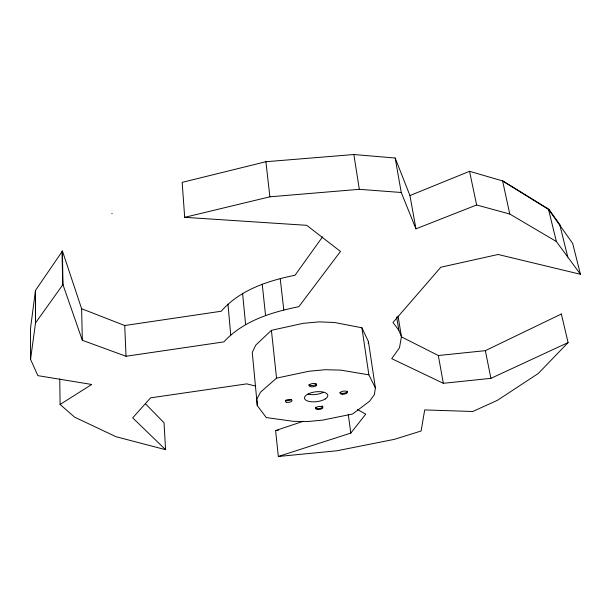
<?xml version="1.0" encoding="UTF-8"?>
<svg xmlns="http://www.w3.org/2000/svg" width="611" height="611" viewBox="0 0 611 611"><rect width="100%" height="100%" fill="white"/><g stroke="black" fill="none" stroke-linecap="round" stroke-linejoin="round"><path stroke-width="0.92" d="M145.41 403.734L164.031 422.759L165.566 449.673L116.037 436.728L74.603 417.145L60.092 404.459L91.719 384.472L37.874 375.643L30.55 359.314L30.55 328.107L35.476 290.416L62.444 251.037L81.614 308.731L82.34 340.296L126.019 356.259L223.87 341.893C243.178 320.844 271.62 312.16 298.825 306.691L340.48 251.442L306.73 225.322L184.69 217.325L182.162 182.368L265.9 161.724L353.861 154.522L395.172 158.02L409.943 195.558L415.946 228.85L476.641 204.983L509.765 214.033L556.369 241.513L580.45 274.286L498.095 254.482L440.821 267.228L392.98 322.478L398.83 330.261L401.442 336.63L399.495 347.751L391.727 358.665L443.326 383.303L490.916 378.339L568.093 342.58L561.333 313.917M368.234 343.435L368.448 341.671L361.895 327.771L334.393 322.478L319.156 321.875L303.224 323.326L271.406 330.322L255.795 345.108L252.267 352.379L257.3 405.658L266.281 417.565L293.417 421.346L307.776 421.537L322.631 420.116L352.646 413.983L369.602 401.198L374.421 394.538L375.383 387.886L368.448 341.671M30.55 359.314L35.545 322.868L35.476 290.416M35.545 322.868L62.933 284.604L62.444 251.037M322.539 236.862L295.014 275.255C268.03 280.739 239.871 289.835 221.243 311.236L124.728 325.526L81.614 308.731M303.362 421.292L275.607 430.549L278.326 456.478L350.829 433.069L365.722 414.159L357.504 409.507M568.093 342.58L538.276 373.481L497.385 400.35L472.777 411.486L424.691 409.928L421.116 430.999L394.278 439.362L336.882 450.781L278.326 456.478M375.383 387.886L368.868 374.856L340.877 370.129L325.342 369.708L309.074 371.228L276.546 378.133L260.5 392.216L256.841 399.09L257.3 405.658M323.25 392.308L322.157 392.865A11.716 4.995 -7.1 0 1 313.58 394.66L310.678 394.599A11.716 4.995 -7.1 0 1 308.081 394.194M401.381 336.852L438.324 355.518L485.348 350.661L561.28 314.039M409.943 195.558L469.538 171.309L502.273 180.825L548.525 209.428L572.675 243.415L580.45 274.286M111.805 213.682L112.187 213.545M567.779 257.04L559.966 225.528L560.363 225.344L548.93 209.306L548.525 209.428L556.369 241.513M184.69 217.325L269.886 196.811L359.314 189.318L401.251 192.488L415.946 228.85M275.607 430.549L278.456 430.281M255.726 386.129L246.768 383.868L150.589 397.845L132.694 417.855L165.566 449.673M61.994 251.19L62.765 284.833M548.93 209.306L502.57 180.734L509.765 214.033M62.933 284.604L82.34 340.296M469.538 171.309L476.641 204.983M485.348 350.661L490.916 378.339M438.324 355.518L443.326 383.303M395.172 158.02L401.251 192.488M398.059 316.162L401.442 336.63M396.669 317.132L398.83 330.261M353.861 154.522L359.314 189.318M361.895 327.771L368.868 374.856M348.247 414.197L350.829 433.069M315.719 384.632L315.872 385.854M309.204 385.701L309.059 384.472A3.773 1.627 -7 0 0 312.244 385.579A3.773 1.627 -7 0 0 316.223 384.212M280.22 278.631L283.802 310.037M265.9 161.724L269.886 196.811M271.406 330.322L276.546 378.133M262.226 284.1L265.541 315.429M242.59 293.295L245.584 324.433M227.979 304.217L230.729 335.072M124.728 325.526L126.019 356.259M59.763 378.889L60.092 404.459M35.43 290.737L35.499 323.173M291.562 399.373A3.353 1.413 -6.4 0 1 285.849 400.228M322.715 406.536A3.613 1.489 -7.1 0 1 319.079 408.576A3.613 1.489 -7.1 0 1 315.597 407.209M322.043 405.88A3.613 1.489 -7.1 0 1 322.493 406.178M347.254 391.193A3.697 1.558 -7.7 0 1 343.94 393.263A3.697 1.558 -7.7 0 1 339.945 392.293M325.258 398.952L323.066 400.06A11.754 4.949 -7.1 0 1 314.466 401.847L311.557 401.794A11.754 4.949 -7.1 0 1 307.02 394.576A11.754 4.949 -7.1 0 1 325.594 392.858L327.061 393.858A11.754 4.949 -7.1 0 1 325.258 398.952M317.827 409.477L317.025 409.362A3.62 1.489 -7.1 0 1 316.177 407.499A3.62 1.489 -7.1 0 1 320.699 406.437L322.157 406.773A3.62 1.489 -7.1 0 1 322.066 408.606A3.62 1.489 -7.1 0 1 317.827 409.477M342.191 394.24L340.732 393.889A3.704 1.558 -7.7 0 1 342.748 391.239A3.704 1.558 -7.7 0 1 347.384 392.361A3.704 1.558 -7.7 0 1 342.191 394.24M315.948 383.861L315.261 383.624A3.773 1.627 -7 0 0 309.487 384.831A3.773 1.627 -7 0 0 312.381 386.809A3.773 1.627 -7 0 0 316.658 384.579L315.948 383.861M286.658 402.244A3.353 1.405 -6.4 0 0 291.989 400.801A3.353 1.405 -6.4 0 0 287.399 399.739A3.353 1.405 -6.4 0 0 286.658 402.244"/></g></svg>
